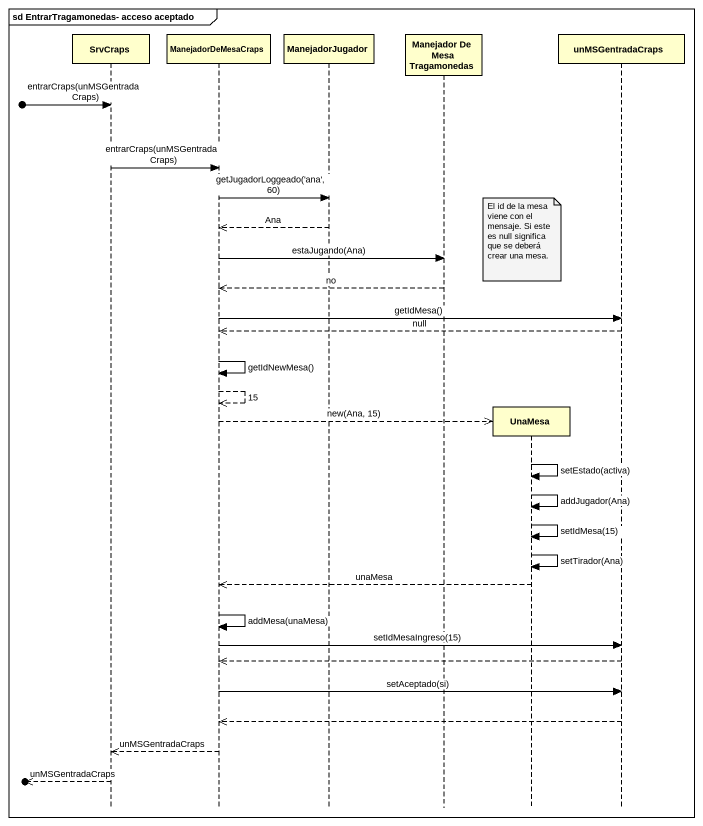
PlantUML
@startuml
mainframe sd EntrarTragamonedas- acceso aceptado
hide footbox
participant SrvCraps
participant ManejadorDeMesaCraps
participant ManejadorJugador
participant "Manejador De Mesa Tragamonedas" as Manejador_De_Mesa
participant UnaMesa
participant unMSGentradaCraps

[o-> SrvCraps : entrarCraps(unMSGentradaCraps)
SrvCraps -> ManejadorDeMesaCraps : entrarCraps(unMSGentradaCraps)
ManejadorDeMesaCraps -> ManejadorJugador : getJugadorLoggeado('ana', 60)
ManejadorJugador -->> ManejadorDeMesaCraps : Ana
note over UnaMesa : El id de la mesa viene con el mensaje. Si este es null significa que se deberá crear una mesa.
ManejadorDeMesaCraps -> Manejador_De_Mesa : estaJugando(Ana)
Manejador_De_Mesa -->> ManejadorDeMesaCraps : no
ManejadorDeMesaCraps -> unMSGentradaCraps : getIdMesa()
unMSGentradaCraps -->> ManejadorDeMesaCraps : null
ManejadorDeMesaCraps -> ManejadorDeMesaCraps : getIdNewMesa()
ManejadorDeMesaCraps -->> ManejadorDeMesaCraps : 15
ManejadorDeMesaCraps -->> UnaMesa ** : new(Ana, 15)
UnaMesa -> UnaMesa : setEstado(activa)
UnaMesa -> UnaMesa : addJugador(Ana)
UnaMesa -> UnaMesa : setIdMesa(15)
UnaMesa -> UnaMesa : setTirador(Ana)
UnaMesa -->> ManejadorDeMesaCraps : unaMesa
ManejadorDeMesaCraps -> ManejadorDeMesaCraps : addMesa(unaMesa)
ManejadorDeMesaCraps -> unMSGentradaCraps : setIdMesaIngreso(15)
unMSGentradaCraps -->> ManejadorDeMesaCraps
ManejadorDeMesaCraps -> unMSGentradaCraps : setAceptado(si)
unMSGentradaCraps -->> ManejadorDeMesaCraps
ManejadorDeMesaCraps -->> SrvCraps : unMSGentradaCraps
[o<<-- SrvCraps : unMSGentradaCraps
@enduml
